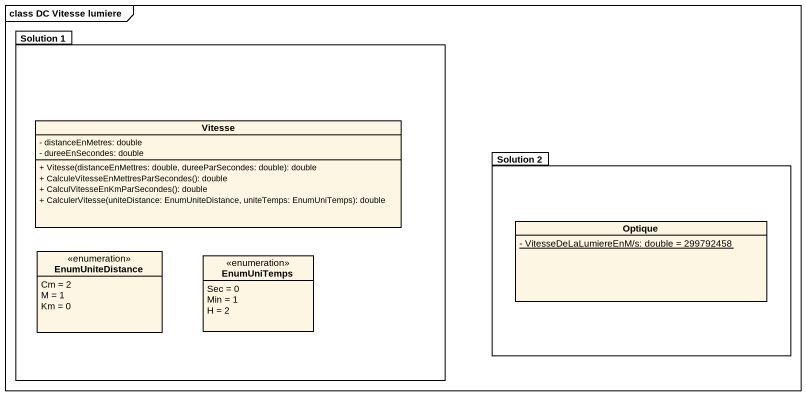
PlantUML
@startuml
mainframe class DC Vitesse lumiere
hide circle
hide empty members
skinparam classAttributeIconSize 0
package "Solution 1" as Solution_1 {
  class Vitesse {
    - distanceEnMetres: double
    - dureeEnSecondes: double
    + Vitesse(distanceEnMettres: double, dureeParSecondes: double): double
    + CalculeVitesseEnMettresParSecondes(): double
    + CalculVitesseEnKmParSecondes(): double
    + CalculerVitesse(uniteDistance: EnumUniteDistance, uniteTemps: EnumUniTemps): double
  }
  enum EnumUniteDistance {
    Cm = 2
    M = 1
    Km = 0
  }
  enum EnumUniTemps {
    Sec = 0
    Min = 1
    H = 2
  }
}
package "Solution 2" as Solution_2 {
  class Optique {
    {static} - VitesseDeLaLumiereEnM/s: double = 299792458
  }
}
@enduml
